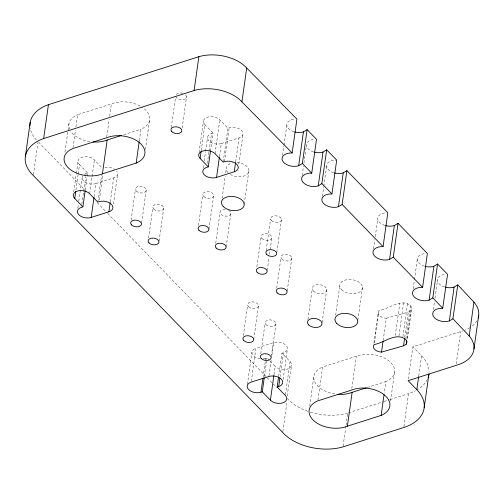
<?xml version="1.0" encoding="UTF-8"?>
<svg xmlns="http://www.w3.org/2000/svg" width="504" height="504" viewBox="0 0 504 504"><rect width="100%" height="100%" fill="white"/><g stroke="black" fill="none" stroke-linecap="round" stroke-linejoin="round"><path stroke-width="0.38" stroke-dasharray="2.52 1.89" d="M33.39 174.737L37.932 142.424M64.972 152.183L68.972 123.713M72.979 147.76L75.468 130.064M75.902 126.983L77.629 114.673L111.371 103.906A23.713 14.503 8 0 1 141.863 107.062M73.748 191.841L76.236 174.145M76.343 173.376L78.076 161.066M75.947 190.014L78.107 174.63M78.215 173.855L79.512 164.625A8.971 5.487 8 0 1 82.07 157.204A8.971 5.487 8 0 1 94.424 159.869L102.022 167.7M77.824 208.127L78.366 204.284M78.8 201.203L82.152 177.351M81.824 204.271L83.557 191.961M83.664 191.192L85.718 176.57M85.825 175.802L86.153 173.496L87.658 173.017L87.223 176.091M85.277 189.939L87.116 176.86M89.662 193.719L94.424 159.869M94.103 196.661L95.943 183.576L113.652 177.925A8.971 5.487 8 0 0 116.783 171.184M106.722 136.993L109.21 119.297M109.645 116.216L111.371 103.906M97.808 202.11L101.594 175.184M99.32 200.157L102.885 174.768M110.3 201.776L113.652 177.925M113.432 204.076L117.646 174.069M139.306 140.767L140.925 129.226A23.713 14.503 8 0 0 142.43 107.434M131.078 220.122L135.406 189.347M145.473 149.423L149.587 120.185M141.618 222.995L146.267 189.907M148.541 238.108L152.863 207.333M171.278 127.6L175.493 97.593M159.075 240.981L163.724 207.894M182.139 128.161L186.568 96.617M199.011 152.605L203.446 121.055M201.209 150.778L204.882 124.62A8.971 5.487 8 0 1 207.446 117.199A8.971 5.487 8 0 1 219.794 119.864L227.94 128.249L223.178 162.105M203.2 168.122L203.742 164.279M204.17 161.198L205.468 151.969M205.575 151.194L207.522 137.346M198.507 225.527L202.835 194.752M207.308 163.491L208.927 151.956M209.034 151.181L211.523 133.484L213.028 133.006L210.647 149.934M215.038 153.714L219.794 119.864M208.939 229.169L213.696 195.319M219.473 156.65L221.313 143.571L239.022 137.92A8.971 5.487 8 0 0 241.58 130.498A8.971 5.487 8 0 0 229.232 127.833L227.94 128.249M224.475 161.689L229.232 127.833M215.718 243.256L220.04 212.48M222.125 198.318L225.263 176.003M225.691 172.929L226.233 169.079M235.67 161.771L239.022 137.92M226.145 246.897L230.901 213.041M238.802 164.065L243.023 134.064M244.201 204.107L248.957 170.257M243.331 335.759L247.653 304.983M256.832 266.767L261.047 236.76M247.401 384.457L251.943 352.145M266.156 250.444L270.591 218.9M253.758 339.394L258.514 305.544M282.593 155.27L283.891 146.04M283.998 145.265L286.808 125.263M251.288 381.37L255.944 348.283L273.653 342.632A8.971 5.487 8 0 1 286.001 345.297A8.971 5.487 8 0 1 283.437 352.718L280.085 376.57M267.259 270.409L269.098 257.323M269.527 254.249L271.908 237.321M260.788 353.745L265.117 322.969M276.803 252.548L281.452 219.461M263.025 377.603L265.728 358.369L267.026 357.953L269.199 360.19M276.677 288.093L281.005 257.317M264.43 376.419L266.698 360.266M266.811 359.497L267.026 357.953M271.328 356.618L275.978 323.53M269.004 375.719L271.165 360.329M271.921 354.942L273.653 342.632M273.981 374.806L275.171 366.345L269.741 360.751M302.173 175.442L303.471 166.213M303.906 163.132L306.388 145.435M287.211 290.966L291.866 257.878M278.693 376.28L281.938 353.197L283.437 352.718M283.116 379.632L287.438 348.856M285.428 394.67L290.077 361.589L281.938 353.197M287.192 395.924L291.52 365.148M282.832 431.707L287.047 401.701M322.384 196.264L323.681 187.028M323.789 186.259L326.598 166.257M307.913 319.511L312.234 288.735M309.708 406.066L313.923 376.06M322.094 322.566L326.743 289.485M317.936 400.1L322.585 367.019L356.328 356.246A23.713 14.503 8 0 1 389.466 361.368A23.713 14.503 8 0 1 385.881 381.566L384.256 393.107M335.651 315.271L339.759 286.033M357.834 320.292L362.483 287.211M343.111 446.128L345.92 426.126M346.027 425.351L347.76 413.041L383.342 401.688M351.786 388.565L356.328 356.246M373.508 248.932L374.806 239.702M375.241 236.622L377.729 218.925M373.918 343.041L378.132 313.034M374.403 342.997L378.945 310.678C388.956 309.072 400.661 297.952 410.527 305.556L411.787 308.02L407.352 339.564M383.16 340.565L386.291 318.251A7.774 4.756 8 0 1 378.945 310.678M395.281 335.563L399.823 303.25M398.973 335.891L403.622 302.803M390.537 400.995L394.538 372.525M402.891 336.735L407.541 303.647M404.744 337.384L408.309 311.989L410.974 310.376L411.787 308.02M405.877 338.644L410.527 305.556M413.154 288.893L414.345 280.432M414.452 279.663L417.268 259.654M406.974 338.846L410.974 310.376M408.322 379.147L412.864 346.834L460.732 331.556A36.414 22.264 8 0 0 462.741 330.958M403.893 426.731L408.542 393.649A45.725 27.966 8 0 0 415.479 390.789M418.78 375.833L421.59 355.824L412.864 346.834M433.364 309.714L434.555 301.247M434.99 298.173L437.478 280.476M456.189 363.869L460.732 331.556M123.682 134.726L140.925 129.226M367.132 387.551L385.881 381.566M384.079 401.455L389.271 399.798M390.014 399.559L408.542 393.649M386.291 318.251L408.309 311.989M204.882 124.62L213.028 133.006M79.512 164.625L87.658 173.017M38.587 142.216L85.189 190.222M97.247 202.646L107.113 212.814M107.661 213.381L266.647 377.162M267.196 377.723L272.677 383.374M273.225 383.935L276.52 387.324M104.876 167.574A8.971 5.487 8 0 1 114.692 169.281M95.943 183.576A8.971 5.487 8 0 1 85.56 182.41A8.971 5.487 8 0 1 82.624 175.984M84.388 174.283A8.971 5.487 8 0 1 86.153 173.496M221.313 143.571A8.971 5.487 8 0 1 208.965 140.906A8.971 5.487 8 0 1 211.523 133.484M293.971 131.777A10.804 6.602 8 0 1 286.814 124.444A10.804 6.602 8 0 1 295.344 119.12M347.76 413.041A44.157 27.002 8 0 1 309.084 411.743M307.755 411.289A44.157 27.002 8 0 1 287.482 398.62M36.452 140.03A44.157 27.002 8 0 1 30.133 127.777M476.891 320.758A36.414 22.264 8 0 1 471.341 326.712M469.841 327.72A36.414 22.264 8 0 1 464.663 330.271M427.405 379.279A45.725 27.966 8 0 1 417.526 389.63M421.59 355.824A45.725 27.966 8 0 1 429.049 372.147M265.728 358.369A8.971 5.487 8 0 1 262.502 358.898M260.177 358.772A8.971 5.487 8 0 1 252.202 353.959A8.971 5.487 8 0 1 255.944 348.283M290.077 361.589A8.971 5.487 8 0 1 287.519 369.01A8.971 5.487 8 0 1 275.171 366.345M334.82 393.958A23.713 14.503 8 0 1 314.742 381.799A23.713 14.503 8 0 1 322.585 367.019M89.87 141.618A23.713 14.503 8 0 1 70.844 131.342M69.785 129.459A23.713 14.503 8 0 1 77.629 114.673M228.52 210.237A5.475 3.345 8 0 1 228.847 215.693A5.475 3.345 8 0 1 220.387 213.513A5.475 3.345 8 0 1 225.162 209.368M236.943 162.578A11.447 6.999 8 0 1 248.409 172.803A11.447 6.999 8 0 1 230.353 174.472M228.079 172.702A11.447 6.999 8 0 1 232.621 162.899M185.686 94.884A5.475 3.345 8 0 1 182.618 99.704A5.475 3.345 8 0 1 175.701 95.754A5.475 3.345 8 0 1 182.939 93.316M333.761 172.771A10.804 6.602 8 0 1 326.642 165.192A10.804 6.602 8 0 1 335.929 160.102M384.892 225.439A10.804 6.602 8 0 1 377.735 218.106A10.804 6.602 8 0 1 386.259 212.782M424.425 266.169A10.804 6.602 8 0 1 417.274 258.836A10.804 6.602 8 0 1 425.798 253.512M313.551 151.95A10.804 6.602 8 0 1 306.394 144.617A10.804 6.602 8 0 1 314.924 139.293M444.641 286.99A10.804 6.602 8 0 1 437.485 279.657A10.804 6.602 8 0 1 446.009 274.334M271.473 220.632A5.475 3.345 8 0 0 280.879 221.117A5.475 3.345 8 0 0 275.707 215.794A5.475 3.345 8 0 0 271.473 220.632M261.929 238.493A5.475 3.345 8 0 0 271.335 238.978A5.475 3.345 8 0 0 266.162 233.654A5.475 3.345 8 0 0 261.929 238.493M341.611 289.655A11.447 6.999 8 0 0 361.286 290.676A11.447 6.999 8 0 0 350.469 279.531A11.447 6.999 8 0 0 341.611 289.655M203.717 196.484A5.475 3.345 8 0 0 213.123 196.976A5.475 3.345 8 0 0 207.957 191.646A5.475 3.345 8 0 0 203.717 196.484M153.752 209.066A5.475 3.345 8 0 0 163.157 209.551A5.475 3.345 8 0 0 157.985 204.227A5.475 3.345 8 0 0 153.752 209.066M248.535 306.716A5.475 3.345 8 0 0 257.941 307.201A5.475 3.345 8 0 0 252.775 301.871A5.475 3.345 8 0 0 248.535 306.716M265.999 324.702A5.475 3.345 8 0 0 275.404 325.187A5.475 3.345 8 0 0 270.232 319.864A5.475 3.345 8 0 0 265.999 324.702M136.288 191.079A5.475 3.345 8 0 0 145.694 191.564A5.475 3.345 8 0 0 140.522 186.241A5.475 3.345 8 0 0 136.288 191.079M281.887 259.05A5.475 3.345 8 0 0 291.293 259.535A5.475 3.345 8 0 0 286.121 254.211A5.475 3.345 8 0 0 281.887 259.05M313.412 291.047A7.308 4.467 8 0 0 325.975 291.696A7.308 4.467 8 0 0 319.07 284.584A7.308 4.467 8 0 0 313.412 291.047"/><path stroke-width="0.76" d="M25.414 156.309L30.171 122.459M418.673 376.601L416.833 389.68A45.725 27.966 8 0 1 403.786 427.499L343.004 446.897A44.157 27.002 8 0 1 282.725 432.476L33.283 175.505A44.157 27.002 8 0 1 43.672 138.537L48.428 104.681L198.872 56.675A34.996 21.401 8 0 1 246.695 68.002L296.913 119.133L292.156 152.983A10.804 6.602 8 0 0 282.574 160.87A10.804 6.602 8 0 0 298.664 165.74L302.356 163.498L307.119 129.641L316.493 139.306L311.737 173.156A10.804 6.602 8 0 0 302.154 181.043A10.804 6.602 8 0 0 318.244 185.913L321.842 183.569L326.699 149.814L336.704 160.121L331.947 193.977A10.804 6.602 8 0 0 322.371 201.858A10.804 6.602 8 0 0 338.455 206.734L342.153 204.492L346.909 170.636L387.828 212.789L383.071 246.645A10.804 6.602 8 0 0 373.495 254.526A10.804 6.602 8 0 0 389.579 259.402L393.277 257.16L398.034 223.303L427.367 253.525L422.61 287.375A10.804 6.602 8 0 0 413.034 295.262A10.804 6.602 8 0 0 429.118 300.132L432.816 297.889L437.573 264.033L447.577 274.34L442.714 308.228L437.541 308.813A10.804 6.602 8 0 0 434.461 317.747A10.804 6.602 8 0 0 449.329 320.954L452.907 318.748L457.783 284.854L473.936 302.104A36.414 22.264 8 0 1 478.113 318.037M74.756 198.482A8.971 5.487 8 0 1 77.314 191.06A8.971 5.487 8 0 1 89.662 193.719L97.808 202.11L99.105 201.694A8.971 5.487 8 0 1 111.453 204.359A8.971 5.487 8 0 1 108.889 211.781L91.18 217.432A8.971 5.487 8 0 1 78.832 214.767A8.971 5.487 8 0 1 81.396 207.346L82.895 206.867L74.756 198.482L75.726 191.552M82.895 206.867L85.17 190.707M91.18 217.432L93.996 197.429M102.425 173.849L136.168 163.076A23.713 14.503 8 0 0 139.759 142.878A23.713 14.503 8 0 0 106.615 137.762L72.872 148.529A23.713 14.503 8 0 0 69.281 168.733A23.713 14.503 8 0 0 102.425 173.849L107.182 139.992L121.433 135.444M108.889 211.781L110.187 202.545M136.168 163.076L139.198 141.536M43.672 138.537L194.116 90.525L198.872 56.675M200.126 158.47A8.971 5.487 8 0 1 202.69 151.049A8.971 5.487 8 0 1 215.038 153.714L223.178 162.105L224.475 161.689A8.971 5.487 8 0 1 236.823 164.354A8.971 5.487 8 0 1 234.266 171.776L216.556 177.427A8.971 5.487 8 0 1 204.208 174.762A8.971 5.487 8 0 1 206.766 167.341L208.272 166.862L200.126 158.47L201.102 151.547M208.272 166.862L210.54 150.702M216.556 177.427L219.366 157.418M292.156 152.983L241.933 101.858L246.695 68.002M234.266 171.776L235.563 162.54M278.58 377.049L277.175 387.053L278.68 386.568A8.971 5.487 8 0 0 281.245 379.153A8.971 5.487 8 0 0 268.89 376.488L251.181 382.139A8.971 5.487 8 0 0 248.623 389.56A8.971 5.487 8 0 0 260.971 392.219L262.918 378.372M277.175 387.053L285.321 395.438A8.971 5.487 8 0 1 282.763 402.86A8.971 5.487 8 0 1 270.409 400.195L262.269 391.81L264.216 377.962M298.664 165.74L303.421 131.891L307.119 129.641M270.409 400.195L273.874 375.575M278.68 386.568L279.871 378.107M318.244 185.913L323.001 152.063L326.699 149.814M338.455 206.734L343.211 172.885L346.909 170.636M347.376 426.189L381.125 415.422A23.713 14.503 8 0 0 384.709 395.218A23.713 14.503 8 0 0 351.571 390.102L317.829 400.869A23.713 14.503 8 0 0 314.238 421.073A23.713 14.503 8 0 0 347.376 426.189L352.139 392.332L366.383 387.79M389.579 259.402L394.336 225.553L398.034 223.303M381.534 352.101A7.774 4.756 8 0 1 374.189 344.534C384.193 342.928 395.905 331.808 405.77 339.413L407.024 341.876L406.211 344.226L403.553 345.845L381.534 352.101L383.046 341.334M381.125 415.422L384.042 394.645M403.553 345.845L404.63 338.152M406.211 344.226L406.753 340.383M429.118 300.132L433.875 266.282L437.573 264.033M424.166 407.831L428.929 373.974A45.725 27.966 8 0 1 428.104 377.546M449.329 320.954L454.085 287.104L457.783 284.854M416.833 389.68L408.101 380.684L455.975 365.413A36.414 22.264 8 0 0 469.18 335.954L473.936 302.104M473.968 349.039L478.724 315.183M260.971 392.219L262.269 391.81M302.356 163.498L311.737 173.156M321.842 183.569L331.947 193.977M342.153 204.492L383.071 246.645M393.277 257.16L422.61 287.375M432.816 297.889L442.714 308.228M452.907 318.748L469.18 335.954M323.001 152.063A10.804 6.602 8 0 1 314.231 152.145M194.116 90.525A34.996 21.401 8 0 1 241.933 101.858M29.956 125.987A44.157 27.002 8 0 1 48.428 104.681M352.139 392.332A23.713 14.503 8 0 1 337.901 394.311M107.182 139.992A23.713 14.503 8 0 1 92.95 141.97M303.421 131.891A10.804 6.602 8 0 1 294.651 131.972M343.211 172.885A10.804 6.602 8 0 1 334.442 172.966M394.336 225.553A10.804 6.602 8 0 1 385.566 225.634M433.875 266.282A10.804 6.602 8 0 1 425.105 266.364M454.085 287.104A10.804 6.602 8 0 1 445.316 287.185M336.848 323.511A11.447 6.999 8 0 0 356.53 324.526A11.447 6.999 8 0 0 345.712 313.381A11.447 6.999 8 0 0 336.848 323.511M223.322 206.558A11.447 6.999 8 0 0 243.004 207.579A11.447 6.999 8 0 0 232.186 196.434A11.447 6.999 8 0 0 223.322 206.558M216.166 248.062A5.475 3.345 8 0 0 225.572 248.548A5.475 3.345 8 0 0 220.399 243.224A5.475 3.345 8 0 0 216.166 248.062M257.172 272.343A5.475 3.345 8 0 0 266.578 272.834A5.475 3.345 8 0 0 261.406 267.504A5.475 3.345 8 0 0 257.172 272.343M266.717 254.488A5.475 3.345 8 0 0 276.123 254.974A5.475 3.345 8 0 0 270.95 249.644A5.475 3.345 8 0 0 266.717 254.488M198.96 230.341A5.475 3.345 8 0 0 208.366 230.826A5.475 3.345 8 0 0 203.194 225.502A5.475 3.345 8 0 0 198.96 230.341M148.989 242.922A5.475 3.345 8 0 0 158.395 243.407A5.475 3.345 8 0 0 153.229 238.077A5.475 3.345 8 0 0 148.989 242.922M243.779 340.565A5.475 3.345 8 0 0 253.184 341.05A5.475 3.345 8 0 0 248.012 335.727A5.475 3.345 8 0 0 243.779 340.565M261.242 358.552A5.475 3.345 8 0 0 270.648 359.043A5.475 3.345 8 0 0 265.476 353.714A5.475 3.345 8 0 0 261.242 358.552M131.531 224.929A5.475 3.345 8 0 0 140.937 225.42A5.475 3.345 8 0 0 135.765 220.091A5.475 3.345 8 0 0 131.531 224.929M277.131 292.9A5.475 3.345 8 0 0 286.537 293.391A5.475 3.345 8 0 0 281.364 288.061A5.475 3.345 8 0 0 277.131 292.9M171.833 131.638A5.475 3.345 8 0 0 181.238 132.124A5.475 3.345 8 0 0 176.072 126.8A5.475 3.345 8 0 0 171.833 131.638M308.656 324.897A7.308 4.467 8 0 0 321.218 325.546A7.308 4.467 8 0 0 314.313 318.433A7.308 4.467 8 0 0 308.656 324.897"/></g></svg>
